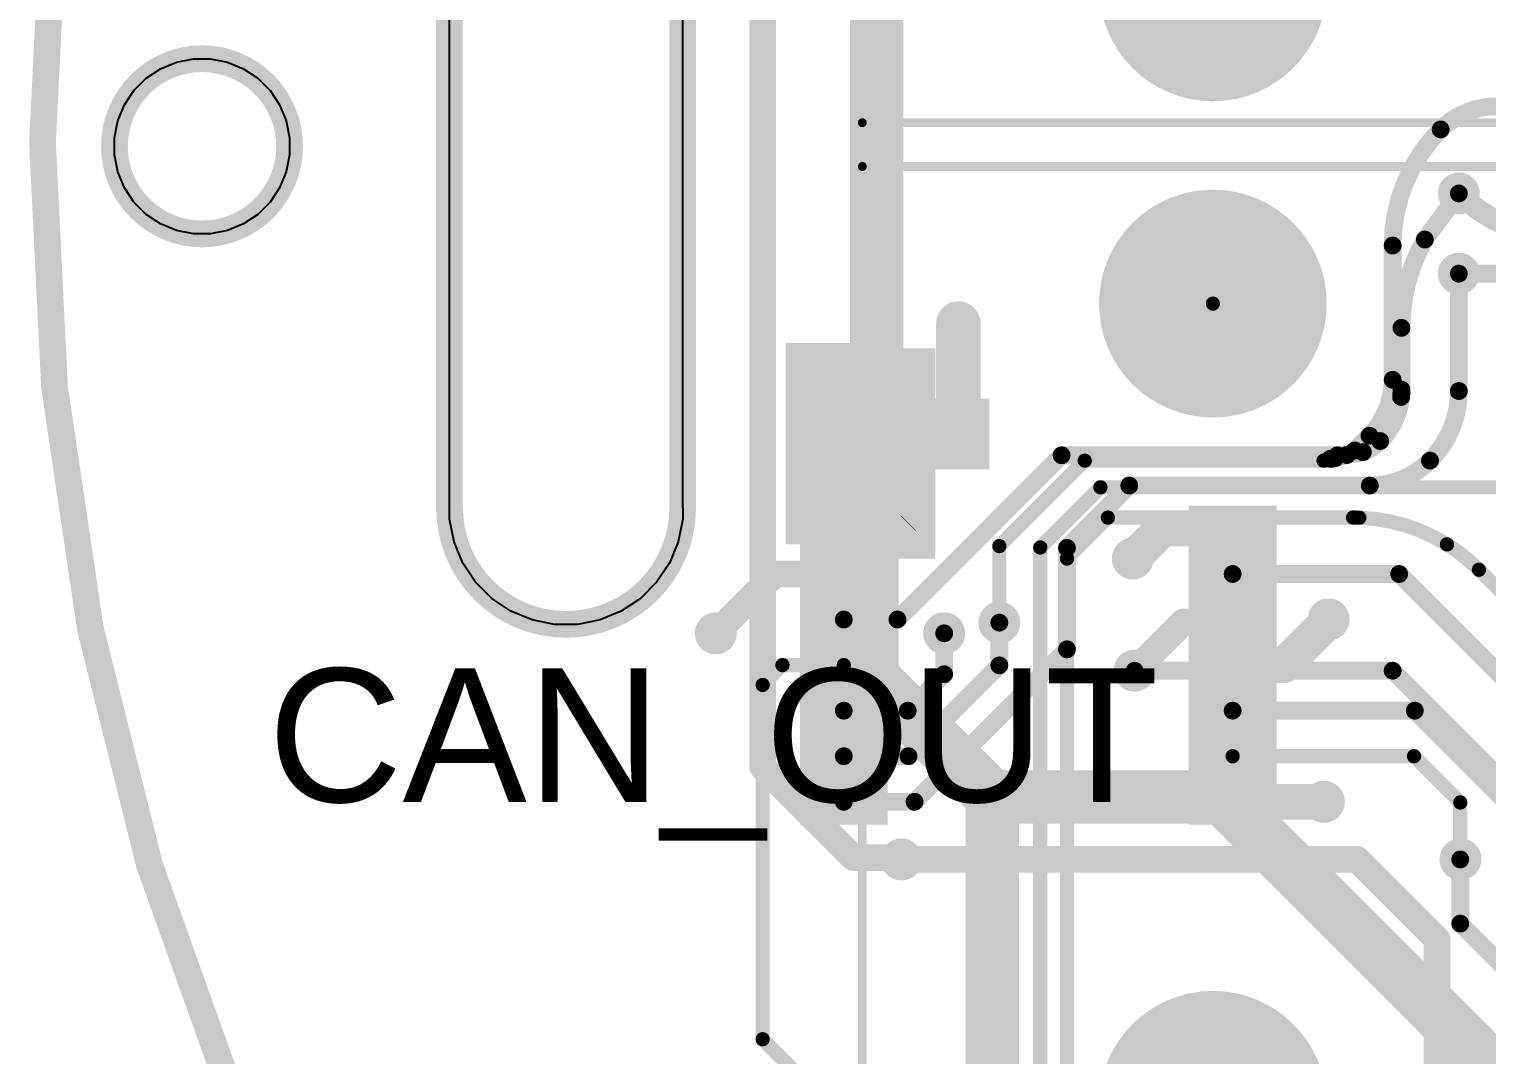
# Model space of a CAD drawing. Header units: millimetres. Extents: x -1.41 to 1.41, y -0.13 to 2.68.
# Drawn here: x -1.405 to -0.586, y 0.767 to 1.343 of the extents above; entities that cross this region are included whole.
import ezdxf

# ---------------------------------------------------------------- set-up
doc = ezdxf.new("R2010")
doc.units = ezdxf.units.MM
doc.header["$MEASUREMENT"] = 0
for name, color, linetype in [('BottomLayer', 5, 'Continuous'), ('BottomPaste', 16, 'Continuous'), ('BottomSolder', 6, 'Continuous'), ('Mechanical2', 216, 'Continuous'), ('MultiLayer', 9, 'Continuous'), ('PadHoleLayer', 156, 'Continuous'), ('TopLayer', 1, 'Continuous'), ('TopOverlay', 2, 'Continuous'), ('TopSolder', 216, 'Continuous'), ('ViaHoleLayer', 16, 'Continuous')]:
    doc.layers.add(name, color=color, linetype=linetype)
doc.styles.add('Arial', font='', dxfattribs={"height": 0.2})
doc.styles.get('Arial').set_extended_font_data('Arial')

# ---------------------------------------------------------------- blocks, each defined once
blk = doc.blocks.new('SN74LVTH125PWR_B_4')
at = {"layer": 'BottomLayer'}
for points in [[(-0.1299212, 0.08562985), (-0.0885826, 0.08562985), (-0.0885826, 0.06791335), (-0.1299212, 0.06791335)], [(0.0885827, 0.08562985), (0.1299213, 0.08562985), (0.1299213, 0.06791335), (0.0885827, 0.06791335)], [(-0.1299212, 0.06003935), (-0.0885826, 0.06003935), (-0.0885826, 0.04232285), (-0.1299212, 0.04232285)], [(0.0885827, 0.06003925), (0.1299213, 0.06003925), (0.1299213, 0.04232275), (0.0885827, 0.04232275)], [(-0.1299212, 0.03444875), (-0.0885826, 0.03444875), (-0.0885826, 0.01673225), (-0.1299212, 0.01673225)], [(0.0885827, 0.03444875), (0.1299213, 0.03444875), (0.1299213, 0.01673225), (0.0885827, 0.01673225)], [(-0.1299212, 0.00885825), (-0.0885826, 0.00885825), (-0.0885826, -0.00885825), (-0.1299212, -0.00885825)], [(0.0885827, 0.00885815), (0.1299213, 0.00885815), (0.1299213, -0.00885835), (0.0885827, -0.00885835)], [(-0.1299212, -0.01673235), (-0.0885826, -0.01673235), (-0.0885826, -0.03444885), (-0.1299212, -0.03444885)], [(0.0885827, -0.01673235), (0.1299213, -0.01673235), (0.1299213, -0.03444885), (0.0885827, -0.03444885)], [(-0.1299212, -0.04232285), (-0.0885826, -0.04232285), (-0.0885826, -0.06003935), (-0.1299212, -0.06003935)], [(0.0885827, -0.04232295), (0.1299213, -0.04232295), (0.1299213, -0.06003945), (0.0885827, -0.06003945)], [(-0.1299212, -0.06791345), (-0.0885826, -0.06791345), (-0.0885826, -0.08562995), (-0.1299212, -0.08562995)], [(0.0885827, -0.06791345), (0.1299213, -0.06791345), (0.1299213, -0.08562995), (0.0885827, -0.08562995)]]:
    blk.add_hatch(color=5, dxfattribs=at).paths.add_polyline_path(points)
at = {"layer": 'BottomPaste'}
for points in [[(-0.1299212, 0.08562985), (-0.0885826, 0.08562985), (-0.0885826, 0.06791335), (-0.1299212, 0.06791335)], [(0.0885827, 0.08562985), (0.1299213, 0.08562985), (0.1299213, 0.06791335), (0.0885827, 0.06791335)], [(-0.1299212, 0.06003935), (-0.0885826, 0.06003935), (-0.0885826, 0.04232285), (-0.1299212, 0.04232285)], [(0.0885827, 0.06003925), (0.1299213, 0.06003925), (0.1299213, 0.04232275), (0.0885827, 0.04232275)], [(-0.1299212, 0.03444875), (-0.0885826, 0.03444875), (-0.0885826, 0.01673225), (-0.1299212, 0.01673225)], [(0.0885827, 0.03444875), (0.1299213, 0.03444875), (0.1299213, 0.01673225), (0.0885827, 0.01673225)], [(-0.1299212, 0.00885825), (-0.0885826, 0.00885825), (-0.0885826, -0.00885825), (-0.1299212, -0.00885825)], [(0.0885827, 0.00885815), (0.1299213, 0.00885815), (0.1299213, -0.00885835), (0.0885827, -0.00885835)], [(-0.1299212, -0.01673235), (-0.0885826, -0.01673235), (-0.0885826, -0.03444885), (-0.1299212, -0.03444885)], [(0.0885827, -0.01673235), (0.1299213, -0.01673235), (0.1299213, -0.03444885), (0.0885827, -0.03444885)], [(-0.1299212, -0.04232285), (-0.0885826, -0.04232285), (-0.0885826, -0.06003935), (-0.1299212, -0.06003935)], [(0.0885827, -0.04232295), (0.1299213, -0.04232295), (0.1299213, -0.06003945), (0.0885827, -0.06003945)], [(-0.1299212, -0.06791345), (-0.0885826, -0.06791345), (-0.0885826, -0.08562995), (-0.1299212, -0.08562995)], [(0.0885827, -0.06791345), (0.1299213, -0.06791345), (0.1299213, -0.08562995), (0.0885827, -0.08562995)]]:
    blk.add_hatch(color=16, dxfattribs=at).paths.add_polyline_path(points)
at = {"layer": 'BottomSolder'}
for points in [[(-0.1339212, 0.08962985), (-0.0845826, 0.08962985), (-0.0845826, 0.06391335), (-0.1339212, 0.06391335)], [(0.0845827, 0.08962985), (0.1339213, 0.08962985), (0.1339213, 0.06391335), (0.0845827, 0.06391335)], [(-0.1339212, 0.06403935), (-0.0845826, 0.06403935), (-0.0845826, 0.03832285), (-0.1339212, 0.03832285)], [(0.0845827, 0.06403925), (0.1339213, 0.06403925), (0.1339213, 0.03832275), (0.0845827, 0.03832275)], [(-0.1339212, 0.03844875), (-0.0845826, 0.03844875), (-0.0845826, 0.01273225), (-0.1339212, 0.01273225)], [(0.0845827, 0.03844875), (0.1339213, 0.03844875), (0.1339213, 0.01273225), (0.0845827, 0.01273225)], [(-0.1339212, 0.01285825), (-0.0845826, 0.01285825), (-0.0845826, -0.01285825), (-0.1339212, -0.01285825)], [(0.0845827, 0.01285815), (0.1339213, 0.01285815), (0.1339213, -0.01285835), (0.0845827, -0.01285835)], [(-0.1339212, -0.01273235), (-0.0845826, -0.01273235), (-0.0845826, -0.03844885), (-0.1339212, -0.03844885)], [(0.0845827, -0.01273235), (0.1339213, -0.01273235), (0.1339213, -0.03844885), (0.0845827, -0.03844885)], [(-0.1339212, -0.03832285), (-0.0845826, -0.03832285), (-0.0845826, -0.06403935), (-0.1339212, -0.06403935)], [(0.0845827, -0.03832295), (0.1339213, -0.03832295), (0.1339213, -0.06403945), (0.0845827, -0.06403945)], [(-0.1339212, -0.06391345), (-0.0845826, -0.06391345), (-0.0845826, -0.08962995), (-0.1339212, -0.08962995)], [(0.0845827, -0.06391345), (0.1339213, -0.06391345), (0.1339213, -0.08962995), (0.0845827, -0.08962995)]]:
    blk.add_hatch(color=6, dxfattribs=at).paths.add_polyline_path(points)
blk = doc.blocks.new('0855115001_42')
at = {"layer": 'BottomSolder'}
h = blk.add_hatch(color=6, dxfattribs=at)
edge = h.paths.add_edge_path()
edge.add_arc((-0.225, -0.175), 0.004, 0, 360)
at = {"layer": 'PadHoleLayer'}
h = blk.add_hatch(color=156, dxfattribs=at)
edge = h.paths.add_edge_path()
edge.add_arc((-0.225, -0.175), 0.0639764, 0, 360)
h = blk.add_hatch(color=156, dxfattribs=at)
edge = h.paths.add_edge_path()
edge.add_arc((0.225, -0.175), 0.0639764, 0, 360)
at = {"layer": 'TopSolder'}
h = blk.add_hatch(color=216, dxfattribs=at)
edge = h.paths.add_edge_path()
edge.add_arc((-0.225, -0.175), 0.004, 0, 360)
at = {"layer": 'TopOverlay', "const_width": 0.005}
for points in [[(-0.302, -0.372), (-0.302, 0.225)], [(0.301, -0.372), (-0.302, -0.372)]]:
    blk.add_lwpolyline(points, dxfattribs=at)
at = {"layer": 'TopOverlay', "const_width": 0.0025}
blk.add_lwpolyline([(-0.30325, -0.372, 1), (-0.30075, -0.372, 1)], format="xyb", close=True, dxfattribs=at)
blk.add_lwpolyline([(-0.30325, -0.372, 1), (-0.30075, -0.372, 1)], format="xyb", close=True, dxfattribs=at)
blk = doc.blocks.new('0855115001_43')
at = {"layer": 'PadHoleLayer'}
h = blk.add_hatch(color=156, dxfattribs=at)
edge = h.paths.add_edge_path()
edge.add_arc((0.225, -0.175), 0.0639764, 0, 360)
at = {"layer": 'TopOverlay', "const_width": 0.005}
for points in [[(0.301, -0.372), (0.301, 0.225)], [(0.301, -0.372), (-0.302, -0.372)]]:
    blk.add_lwpolyline(points, dxfattribs=at)
at = {"layer": 'TopOverlay', "const_width": 0.0025}
blk.add_lwpolyline([(0.29975, -0.372, 1), (0.30225, -0.372, 1)], format="xyb", close=True, dxfattribs=at)
blk.add_lwpolyline([(0.29975, -0.372, 1), (0.30225, -0.372, 1)], format="xyb", close=True, dxfattribs=at)
blk = doc.blocks.new('CAP_0603_B_72')
at = {"layer": 'BottomLayer'}
for points in [[(-0.045, -0.0175), (-0.045, 0.0175), (-0.015, 0.0175), (-0.015, -0.0175)], [(0.015, -0.0175), (0.015, 0.0175), (0.045, 0.0175), (0.045, -0.0175)]]:
    blk.add_hatch(color=5, dxfattribs=at).paths.add_polyline_path(points)
at = {"layer": 'BottomPaste'}
for points in [[(-0.045, -0.0175), (-0.045, 0.0175), (-0.015, 0.0175), (-0.015, -0.0175)], [(0.015, -0.0175), (0.015, 0.0175), (0.045, 0.0175), (0.045, -0.0175)]]:
    blk.add_hatch(color=16, dxfattribs=at).paths.add_polyline_path(points)
at = {"layer": 'BottomSolder'}
for points in [[(-0.0473622, -0.0198622), (-0.0473622, 0.0198622), (-0.0126378, 0.0198622), (-0.0126378, -0.0198622)], [(0.0126378, -0.0198622), (0.0126378, 0.0198622), (0.0473622, 0.0198622), (0.0473622, -0.0198622)]]:
    blk.add_hatch(color=6, dxfattribs=at).paths.add_polyline_path(points)

msp = doc.modelspace()

# ---------------------------------------------------------------- hatches: boundary and pattern name
at = {"layer": 'BottomLayer'}
h = msp.add_hatch(color=5, dxfattribs=at)
edge = h.paths.add_edge_path()
edge.add_arc((-0.601811, 1.2510469), 0.011811, 0, 360)
h = msp.add_hatch(color=5, dxfattribs=at)
edge = h.paths.add_edge_path()
edge.add_arc((-0.601811, 1.206), 0.011811, 0, 360)
h = msp.add_hatch(color=5, dxfattribs=at)
edge = h.paths.add_edge_path()
edge.add_arc((-0.883, 1.178), 0.011811, 0, 360)
msp.add_hatch(color=5, dxfattribs=at).paths.add_polyline_path([(-0.9259999, 1.0540001), (-0.9259999, 1.1669999), (-0.9799999, 1.1669999), (-0.9799999, 1.0540001)])
h = msp.add_hatch(color=5, dxfattribs=at)
edge = h.paths.add_edge_path()
edge.add_arc((-0.953, 1.152), 0.011811, 0, 360)
h = msp.add_hatch(color=5, dxfattribs=at)
edge = h.paths.add_edge_path()
edge.add_arc((-0.911, 1.066), 0.011811, 0, 360)
h = msp.add_hatch(color=5, dxfattribs=at)
edge = h.paths.add_edge_path()
edge.add_arc((-0.785, 1.046), 0.011811, 0, 360)
h = msp.add_hatch(color=5, dxfattribs=at)
edge = h.paths.add_edge_path()
edge.add_arc((-1.019311, 1.004), 0.011811, 0, 360)
h = msp.add_hatch(color=5, dxfattribs=at)
edge = h.paths.add_edge_path()
edge.add_arc((-0.891, 1.004), 0.011811, 0, 360)
h = msp.add_hatch(color=5, dxfattribs=at)
edge = h.paths.add_edge_path()
edge.add_arc((-0.86, 1.01), 0.011811, 0, 360)
h = msp.add_hatch(color=5, dxfattribs=at)
edge = h.paths.add_edge_path()
edge.add_arc((-0.675, 1.011811), 0.011811, 0, 360)
h = msp.add_hatch(color=5, dxfattribs=at)
edge = h.paths.add_edge_path()
edge.add_arc((-0.784, 0.983), 0.011811, 0, 360)
h = msp.add_hatch(color=5, dxfattribs=at)
edge = h.paths.add_edge_path()
edge.add_arc((-0.864, 0.912), 0.011811, 0, 360)
h = msp.add_hatch(color=5, dxfattribs=at)
edge = h.paths.add_edge_path()
edge.add_arc((-0.796, 0.912), 0.011811, 0, 360)
h = msp.add_hatch(color=5, dxfattribs=at)
edge = h.paths.add_edge_path()
edge.add_arc((-0.6776217, 0.9093783), 0.011811, 0, 360)
h = msp.add_hatch(color=5, dxfattribs=at)
edge = h.paths.add_edge_path()
edge.add_arc((-0.915, 0.877), 0.011811, 0, 360)
h = msp.add_hatch(color=5, dxfattribs=at)
edge = h.paths.add_edge_path()
edge.add_arc((-0.6008953, 0.8771047), 0.011811, 0, 360)
at = {"layer": 'BottomSolder'}
h = msp.add_hatch(color=6, dxfattribs=at)
edge = h.paths.add_edge_path()
edge.add_arc((-0.601811, 1.2510469), 0.0059055, 0, 360)
h = msp.add_hatch(color=6, dxfattribs=at)
edge = h.paths.add_edge_path()
edge.add_arc((-0.601811, 1.206), 0.0059055, 0, 360)
h = msp.add_hatch(color=6, dxfattribs=at)
edge = h.paths.add_edge_path()
edge.add_arc((-0.883, 1.178), 0.0059055, 0, 360)
h = msp.add_hatch(color=6, dxfattribs=at)
edge = h.paths.add_edge_path()
edge.add_arc((-0.953, 1.152), 0.0059055, 0, 360)
h = msp.add_hatch(color=6, dxfattribs=at)
edge = h.paths.add_edge_path()
edge.add_arc((-0.911, 1.066), 0.0059055, 0, 360)
h = msp.add_hatch(color=6, dxfattribs=at)
edge = h.paths.add_edge_path()
edge.add_arc((-0.785, 1.046), 0.0059055, 0, 360)
h = msp.add_hatch(color=6, dxfattribs=at)
edge = h.paths.add_edge_path()
edge.add_arc((-0.86, 1.01), 0.0059055, 0, 360)
h = msp.add_hatch(color=6, dxfattribs=at)
edge = h.paths.add_edge_path()
edge.add_arc((-0.675, 1.011811), 0.0059055, 0, 360)
h = msp.add_hatch(color=6, dxfattribs=at)
edge = h.paths.add_edge_path()
edge.add_arc((-1.019311, 1.004), 0.0059055, 0, 360)
h = msp.add_hatch(color=6, dxfattribs=at)
edge = h.paths.add_edge_path()
edge.add_arc((-0.891, 1.004), 0.0059055, 0, 360)
h = msp.add_hatch(color=6, dxfattribs=at)
edge = h.paths.add_edge_path()
edge.add_arc((-0.784, 0.983), 0.0059055, 0, 360)
h = msp.add_hatch(color=6, dxfattribs=at)
edge = h.paths.add_edge_path()
edge.add_arc((-0.864, 0.912), 0.0059055, 0, 360)
h = msp.add_hatch(color=6, dxfattribs=at)
edge = h.paths.add_edge_path()
edge.add_arc((-0.796, 0.912), 0.0059055, 0, 360)
h = msp.add_hatch(color=6, dxfattribs=at)
edge = h.paths.add_edge_path()
edge.add_arc((-0.6776217, 0.9093783), 0.0059055, 0, 360)
h = msp.add_hatch(color=6, dxfattribs=at)
edge = h.paths.add_edge_path()
edge.add_arc((-0.915, 0.877), 0.0059055, 0, 360)
h = msp.add_hatch(color=6, dxfattribs=at)
edge = h.paths.add_edge_path()
edge.add_arc((-0.6008953, 0.8771047), 0.0059055, 0, 360)
at = {"layer": 'TopLayer'}
h = msp.add_hatch(color=1, dxfattribs=at)
edge = h.paths.add_edge_path()
edge.add_arc((-0.601811, 1.2510469), 0.011811, 0, 360)
h = msp.add_hatch(color=1, dxfattribs=at)
edge = h.paths.add_edge_path()
edge.add_arc((-0.601811, 1.206), 0.011811, 0, 360)
h = msp.add_hatch(color=1, dxfattribs=at)
edge = h.paths.add_edge_path()
edge.add_arc((-0.883, 1.178), 0.011811, 0, 360)
msp.add_hatch(color=1, dxfattribs=at).paths.add_polyline_path([(-0.967, 1.046), (-0.896, 1.046), (-0.896, 1.164), (-0.967, 1.164)])
h = msp.add_hatch(color=1, dxfattribs=at)
edge = h.paths.add_edge_path()
edge.add_arc((-0.953, 1.152), 0.011811, 0, 360)
h = msp.add_hatch(color=1, dxfattribs=at)
edge = h.paths.add_edge_path()
edge.add_arc((-0.911, 1.066), 0.011811, 0, 360)
h = msp.add_hatch(color=1, dxfattribs=at)
edge = h.paths.add_edge_path()
edge.add_arc((-0.785, 1.046), 0.011811, 0, 360)
h = msp.add_hatch(color=1, dxfattribs=at)
edge = h.paths.add_edge_path()
edge.add_arc((-1.019311, 1.004), 0.011811, 0, 360)
h = msp.add_hatch(color=1, dxfattribs=at)
edge = h.paths.add_edge_path()
edge.add_arc((-0.891, 1.004), 0.011811, 0, 360)
h = msp.add_hatch(color=1, dxfattribs=at)
edge = h.paths.add_edge_path()
edge.add_arc((-0.86, 1.01), 0.011811, 0, 360)
h = msp.add_hatch(color=1, dxfattribs=at)
edge = h.paths.add_edge_path()
edge.add_arc((-0.675, 1.011811), 0.011811, 0, 360)
h = msp.add_hatch(color=1, dxfattribs=at)
edge = h.paths.add_edge_path()
edge.add_arc((-0.784, 0.983), 0.011811, 0, 360)
h = msp.add_hatch(color=1, dxfattribs=at)
edge = h.paths.add_edge_path()
edge.add_arc((-0.864, 0.912), 0.011811, 0, 360)
h = msp.add_hatch(color=1, dxfattribs=at)
edge = h.paths.add_edge_path()
edge.add_arc((-0.796, 0.912), 0.011811, 0, 360)
h = msp.add_hatch(color=1, dxfattribs=at)
edge = h.paths.add_edge_path()
edge.add_arc((-0.6776217, 0.9093783), 0.011811, 0, 360)
h = msp.add_hatch(color=1, dxfattribs=at)
edge = h.paths.add_edge_path()
edge.add_arc((-0.915, 0.877), 0.011811, 0, 360)
h = msp.add_hatch(color=1, dxfattribs=at)
edge = h.paths.add_edge_path()
edge.add_arc((-0.6008953, 0.8771047), 0.011811, 0, 360)
at = {"layer": 'TopSolder'}
h = msp.add_hatch(color=216, dxfattribs=at)
edge = h.paths.add_edge_path()
edge.add_arc((-0.601811, 1.2510469), 0.0059055, 0, 360)
h = msp.add_hatch(color=216, dxfattribs=at)
edge = h.paths.add_edge_path()
edge.add_arc((-0.601811, 1.206), 0.0059055, 0, 360)
h = msp.add_hatch(color=216, dxfattribs=at)
edge = h.paths.add_edge_path()
edge.add_arc((-0.883, 1.178), 0.0059055, 0, 360)
h = msp.add_hatch(color=216, dxfattribs=at)
edge = h.paths.add_edge_path()
edge.add_arc((-0.953, 1.152), 0.0059055, 0, 360)
h = msp.add_hatch(color=216, dxfattribs=at)
edge = h.paths.add_edge_path()
edge.add_arc((-0.911, 1.066), 0.0059055, 0, 360)
h = msp.add_hatch(color=216, dxfattribs=at)
edge = h.paths.add_edge_path()
edge.add_arc((-0.785, 1.046), 0.0059055, 0, 360)
h = msp.add_hatch(color=216, dxfattribs=at)
edge = h.paths.add_edge_path()
edge.add_arc((-0.86, 1.01), 0.0059055, 0, 360)
h = msp.add_hatch(color=216, dxfattribs=at)
edge = h.paths.add_edge_path()
edge.add_arc((-0.675, 1.011811), 0.0059055, 0, 360)
h = msp.add_hatch(color=216, dxfattribs=at)
edge = h.paths.add_edge_path()
edge.add_arc((-1.019311, 1.004), 0.0059055, 0, 360)
h = msp.add_hatch(color=216, dxfattribs=at)
edge = h.paths.add_edge_path()
edge.add_arc((-0.891, 1.004), 0.0059055, 0, 360)
h = msp.add_hatch(color=216, dxfattribs=at)
edge = h.paths.add_edge_path()
edge.add_arc((-0.784, 0.983), 0.0059055, 0, 360)
h = msp.add_hatch(color=216, dxfattribs=at)
edge = h.paths.add_edge_path()
edge.add_arc((-0.864, 0.912), 0.0059055, 0, 360)
h = msp.add_hatch(color=216, dxfattribs=at)
edge = h.paths.add_edge_path()
edge.add_arc((-0.796, 0.912), 0.0059055, 0, 360)
h = msp.add_hatch(color=216, dxfattribs=at)
edge = h.paths.add_edge_path()
edge.add_arc((-0.6776217, 0.9093783), 0.0059055, 0, 360)
h = msp.add_hatch(color=216, dxfattribs=at)
edge = h.paths.add_edge_path()
edge.add_arc((-0.915, 0.877), 0.0059055, 0, 360)
h = msp.add_hatch(color=216, dxfattribs=at)
edge = h.paths.add_edge_path()
edge.add_arc((-0.6008953, 0.8771047), 0.0059055, 0, 360)
at = {"layer": 'ViaHoleLayer'}
h = msp.add_hatch(color=16, dxfattribs=at)
edge = h.paths.add_edge_path()
edge.add_arc((-0.601811, 1.2510469), 0.0059055, 0, 360)
h = msp.add_hatch(color=16, dxfattribs=at)
edge = h.paths.add_edge_path()
edge.add_arc((-0.601811, 1.206), 0.0059055, 0, 360)
h = msp.add_hatch(color=16, dxfattribs=at)
edge = h.paths.add_edge_path()
edge.add_arc((-0.883, 1.178), 0.0059055, 0, 360)
h = msp.add_hatch(color=16, dxfattribs=at)
edge = h.paths.add_edge_path()
edge.add_arc((-0.953, 1.152), 0.0059055, 0, 360)
h = msp.add_hatch(color=16, dxfattribs=at)
edge = h.paths.add_edge_path()
edge.add_arc((-0.911, 1.066), 0.0059055, 0, 360)
h = msp.add_hatch(color=16, dxfattribs=at)
edge = h.paths.add_edge_path()
edge.add_arc((-0.785, 1.046), 0.0059055, 0, 360)
h = msp.add_hatch(color=16, dxfattribs=at)
edge = h.paths.add_edge_path()
edge.add_arc((-0.86, 1.01), 0.0059055, 0, 360)
h = msp.add_hatch(color=16, dxfattribs=at)
edge = h.paths.add_edge_path()
edge.add_arc((-0.675, 1.011811), 0.0059055, 0, 360)
h = msp.add_hatch(color=16, dxfattribs=at)
edge = h.paths.add_edge_path()
edge.add_arc((-1.019311, 1.004), 0.0059055, 0, 360)
h = msp.add_hatch(color=16, dxfattribs=at)
edge = h.paths.add_edge_path()
edge.add_arc((-0.891, 1.004), 0.0059055, 0, 360)
h = msp.add_hatch(color=16, dxfattribs=at)
edge = h.paths.add_edge_path()
edge.add_arc((-0.784, 0.983), 0.0059055, 0, 360)
h = msp.add_hatch(color=16, dxfattribs=at)
edge = h.paths.add_edge_path()
edge.add_arc((-0.864, 0.912), 0.0059055, 0, 360)
h = msp.add_hatch(color=16, dxfattribs=at)
edge = h.paths.add_edge_path()
edge.add_arc((-0.796, 0.912), 0.0059055, 0, 360)
h = msp.add_hatch(color=16, dxfattribs=at)
edge = h.paths.add_edge_path()
edge.add_arc((-0.6776217, 0.9093783), 0.0059055, 0, 360)
h = msp.add_hatch(color=16, dxfattribs=at)
edge = h.paths.add_edge_path()
edge.add_arc((-0.915, 0.877), 0.0059055, 0, 360)
h = msp.add_hatch(color=16, dxfattribs=at)
edge = h.paths.add_edge_path()
edge.add_arc((-0.6008953, 0.8771047), 0.0059055, 0, 360)

# ---------------------------------------------------------------- linework, layer by layer
at = {"layer": 'BottomLayer'}
for points, const_width in [([(-0.6208978, 1.2251459), (-0.601811, 1.2510469)], 0.01), ([(-0.6208979, 1.2251458), (-0.6208978, 1.2251459)], 0.01), ([(-0.601811, 1.1400837), (-0.601811, 1.206)], 0.01), ([(-0.883, 1.116), (-0.883, 1.178)], 0.025), ([(-0.6340469, 1.1408573), (-0.6340469, 1.1755786)], 0.01), ([(-0.9172595, 1.0117405), (-0.825, 1.104)], 0.01), ([(-0.825, 1.104), (-0.67, 1.104)], 0.01), ([(-0.822, 1.052), (-0.787, 1.087)], 0.01), ([(-0.787, 1.087), (-0.651799, 1.087)], 0.01), ([(-0.9445436, 1.0657799), (-0.9112201, 1.0657799)], 0.022), ([(-0.9474019, 1.0629216), (-0.9445436, 1.0657799)], 0.012), ([(-0.9112201, 1.0657799), (-0.911, 1.066)], 0.012), ([(-0.785, 1.046), (-0.7680784, 1.0629216)], 0.02), ([(-0.7680784, 1.0629216), (-0.728898, 1.0629216)], 0.02), ([(-0.822, 0.995), (-0.822, 1.052)], 0.01), ([(-1.019311, 1.004), (-0.9859799, 1.0373311)], 0.015), ([(-0.9859799, 1.0373311), (-0.9474019, 1.0373311)], 0.015), ([(-0.728898, 1.037331), (-0.6353309, 1.037331)], 0.01), ([(-0.6353309, 1.037331), (-0.548, 0.9500001)], 0.01), ([(-0.9474019, 1.0117405), (-0.9172595, 1.0117405)], 0.01), ([(-0.784, 0.983), (-0.7566178, 1.0103822)], 0.015), ([(-0.7566178, 1.0103822), (-0.7420673, 1.0103822)], 0.015), ([(-0.7420673, 1.0103822), (-0.7414971, 1.0109524)], 0.015), ([(-0.7414971, 1.0109524), (-0.7310862, 1.0109524)], 0.015), ([(-0.6998501, 0.9861499), (-0.675, 1.011)], 0.02), ([(-0.675, 1.011), (-0.675, 1.011811)], 0.02), ([(-0.891, 0.981), (-0.891, 1.004)], 0.01), ([(-0.86, 0.986), (-0.86, 1.01)], 0.01), ([(-0.9076217, 0.9093783), (-0.822, 0.995)], 0.01), ([(-0.728898, 0.9861499), (-0.6998501, 0.9861499)], 0.02), ([(-0.993, 0.975), (-0.9818578, 0.9861422)], 0.008), ([(-0.9818578, 0.9861422), (-0.9474097, 0.9861422)], 0.008), ([(-0.9114406, 0.9605594), (-0.891, 0.981)], 0.01), ([(-0.9110311, 0.9349689), (-0.86, 0.986)], 0.01), ([(-0.993, 0.776), (-0.993, 0.975)], 0.008), ([(-0.9474019, 0.9605594), (-0.9114406, 0.9605594)], 0.01), ([(-0.728898, 0.9605594), (-0.6265594, 0.9605594)], 0.01), ([(-0.6265594, 0.9605594), (-0.569, 0.903)], 0.01), ([(-0.9474019, 0.9349689), (-0.9110311, 0.9349689)], 0.01), ([(-0.728898, 0.9349688), (-0.6269688, 0.9349688)], 0.008), ([(-0.6269688, 0.9349688), (-0.601, 0.909)], 0.008), ([(-0.864, 0.912), (-0.796, 0.912)], 0.03), ([(-0.728898, 0.9093783), (-0.6776217, 0.9093783)], 0.02), ([(-0.9474019, 0.9093783), (-0.9076217, 0.9093783)], 0.01), ([(-0.601, 0.8772094), (-0.601, 0.909)], 0.008), ([(-0.915, 0.877), (-0.659, 0.877)], 0.015), ([(-0.659, 0.877), (-0.614, 0.832)], 0.015), ([(-0.601, 0.8772094), (-0.6008953, 0.8771047)], 0.008), ([(-0.614, 0.688), (-0.614, 0.832)], 0.015), ([(-0.993, 0.776), (-0.8870829, 0.6700829)], 0.008)]:
    msp.add_lwpolyline(points, dxfattribs=dict(at, const_width=const_width))
for points, const_width in [([(-0.604311, 1.2510469, 1), (-0.599311, 1.2510469, 1)], 0.005), ([(-0.6233979, 1.2251458, 1), (-0.6183979, 1.2251458, 1)], 0.005), ([(-0.6233978, 1.2251459, 1), (-0.6183978, 1.2251459, 1)], 0.005), ([(-0.6233978, 1.2251459, 1), (-0.6183978, 1.2251459, 1)], 0.005), ([(-0.6233978, 1.2251459, 1), (-0.6183978, 1.2251459, 1)], 0.005), ([(-0.604311, 1.206, 1), (-0.599311, 1.206, 1)], 0.005), ([(-0.88925, 1.178, 1), (-0.87675, 1.178, 1)], 0.0125), ([(-0.6365469, 1.1755786, 1), (-0.6315469, 1.1755786, 1)], 0.005), ([(-0.6365469, 1.1755786, 1), (-0.6315469, 1.1755786, 1)], 0.005), ([(-0.6367546, 1.1367454, 1), (-0.6317546, 1.1367454, 1)], 0.005), ([(-0.6367546, 1.1367454, 1), (-0.6317546, 1.1367454, 1)], 0.005), ([(-0.6365469, 1.1408573, 1), (-0.6315469, 1.1408573, 1)], 0.005), ([(-0.6365469, 1.1408573, 1), (-0.6315469, 1.1408573, 1)], 0.005), ([(-0.604311, 1.1400837, 1), (-0.599311, 1.1400837, 1)], 0.005), ([(-0.604311, 1.1400837, 1), (-0.599311, 1.1400837, 1)], 0.005), ([(-0.88925, 1.116, 1), (-0.87675, 1.116, 1)], 0.0125), ([(-0.6485, 1.112, 1), (-0.6435, 1.112, 1)], 0.005), ([(-0.6485, 1.112, 1), (-0.6435, 1.112, 1)], 0.005), ([(-0.8275, 1.104, 1), (-0.8225, 1.104, 1)], 0.005), ([(-0.8275, 1.104, 1), (-0.8225, 1.104, 1)], 0.005), ([(-0.6725, 1.104, 1), (-0.6675, 1.104, 1)], 0.005), ([(-0.6725, 1.104, 1), (-0.6675, 1.104, 1)], 0.005), ([(-0.6582294, 1.1057368, 1), (-0.6532294, 1.1057368, 1)], 0.005), ([(-0.6582294, 1.1057368, 1), (-0.6532294, 1.1057368, 1)], 0.005), ([(-0.6205, 1.101, 1), (-0.6155, 1.101, 1)], 0.005), ([(-0.6205, 1.101, 1), (-0.6155, 1.101, 1)], 0.005), ([(-0.7895, 1.087, 1), (-0.7845, 1.087, 1)], 0.005), ([(-0.7895, 1.087, 1), (-0.7845, 1.087, 1)], 0.005), ([(-0.654299, 1.087, 1), (-0.649299, 1.087, 1)], 0.005), ([(-0.654299, 1.087, 1), (-0.649299, 1.087, 1)], 0.005), ([(-0.9500436, 1.0657799, 1), (-0.9390436, 1.0657799, 1)], 0.011), ([(-0.9167201, 1.0657799, 1), (-0.9057201, 1.0657799, 1)], 0.011), ([(-0.9504019, 1.0629216, 1), (-0.9444019, 1.0629216, 1)], 0.006), ([(-0.9475436, 1.0657799, 1), (-0.9415436, 1.0657799, 1)], 0.006), ([(-0.9142201, 1.0657799, 1), (-0.9082201, 1.0657799, 1)], 0.006), ([(-0.914, 1.066, 1), (-0.908, 1.066, 1)], 0.006), ([(-0.7730784, 1.0629216, 1), (-0.7630784, 1.0629216, 1)], 0.01), ([(-0.7730784, 1.0629216, 1), (-0.7630784, 1.0629216, 1)], 0.01), ([(-0.733898, 1.0629216, 1), (-0.723898, 1.0629216, 1)], 0.01), ([(-0.8245, 1.052, 1), (-0.8195, 1.052, 1)], 0.005), ([(-0.8245, 1.052, 1), (-0.8195, 1.052, 1)], 0.005), ([(-0.79, 1.046, 1), (-0.78, 1.046, 1)], 0.01), ([(-0.9897299, 1.0373311, 1), (-0.9822299, 1.0373311, 1)], 0.0075), ([(-0.9897299, 1.0373311, 1), (-0.9822299, 1.0373311, 1)], 0.0075), ([(-0.9511519, 1.0373311, 1), (-0.9436519, 1.0373311, 1)], 0.0075), ([(-0.731398, 1.037331, 1), (-0.726398, 1.037331, 1)], 0.005), ([(-0.6378309, 1.037331, 1), (-0.6328309, 1.037331, 1)], 0.005), ([(-0.6378309, 1.037331, 1), (-0.6328309, 1.037331, 1)], 0.005), ([(-0.9499019, 1.0117405, 1), (-0.9449019, 1.0117405, 1)], 0.005), ([(-0.9197595, 1.0117405, 1), (-0.9147595, 1.0117405, 1)], 0.005), ([(-0.9197595, 1.0117405, 1), (-0.9147595, 1.0117405, 1)], 0.005), ([(-0.7603678, 1.0103822, 1), (-0.7528678, 1.0103822, 1)], 0.0075), ([(-0.7603678, 1.0103822, 1), (-0.7528678, 1.0103822, 1)], 0.0075), ([(-0.7458173, 1.0103822, 1), (-0.7383173, 1.0103822, 1)], 0.0075), ([(-0.7458173, 1.0103822, 1), (-0.7383173, 1.0103822, 1)], 0.0075), ([(-0.7452471, 1.0109524, 1), (-0.7377471, 1.0109524, 1)], 0.0075), ([(-0.7452471, 1.0109524, 1), (-0.7377471, 1.0109524, 1)], 0.0075), ([(-0.7348362, 1.0109524, 1), (-0.7273362, 1.0109524, 1)], 0.0075), ([(-0.68, 1.011811, 1), (-0.67, 1.011811, 1)], 0.01), ([(-0.68, 1.011, 1), (-0.67, 1.011, 1)], 0.01), ([(-0.68, 1.011, 1), (-0.67, 1.011, 1)], 0.01), ([(-1.023061, 1.004, 1), (-1.015561, 1.004, 1)], 0.0075), ([(-0.8935, 1.004, 1), (-0.8885, 1.004, 1)], 0.005), ([(-0.8625, 1.01, 1), (-0.8575, 1.01, 1)], 0.005), ([(-0.8245, 0.995, 1), (-0.8195, 0.995, 1)], 0.005), ([(-0.8245, 0.995, 1), (-0.8195, 0.995, 1)], 0.005), ([(-0.733898, 0.9861499, 1), (-0.723898, 0.9861499, 1)], 0.01), ([(-0.7048501, 0.9861499, 1), (-0.6948501, 0.9861499, 1)], 0.01), ([(-0.7048501, 0.9861499, 1), (-0.6948501, 0.9861499, 1)], 0.01), ([(-0.9838578, 0.9861422, 1), (-0.9798578, 0.9861422, 1)], 0.004), ([(-0.9838578, 0.9861422, 1), (-0.9798578, 0.9861422, 1)], 0.004), ([(-0.9494097, 0.9861422, 1), (-0.9454097, 0.9861422, 1)], 0.004), ([(-0.8935, 0.981, 1), (-0.8885, 0.981, 1)], 0.005), ([(-0.8935, 0.981, 1), (-0.8885, 0.981, 1)], 0.005), ([(-0.8625, 0.986, 1), (-0.8575, 0.986, 1)], 0.005), ([(-0.8625, 0.986, 1), (-0.8575, 0.986, 1)], 0.005), ([(-0.78775, 0.983, 1), (-0.78025, 0.983, 1)], 0.0075), ([(-0.995, 0.975, 1), (-0.991, 0.975, 1)], 0.004), ([(-0.995, 0.975, 1), (-0.991, 0.975, 1)], 0.004), ([(-0.9499019, 0.9605594, 1), (-0.9449019, 0.9605594, 1)], 0.005), ([(-0.9139406, 0.9605594, 1), (-0.9089406, 0.9605594, 1)], 0.005), ([(-0.9139406, 0.9605594, 1), (-0.9089406, 0.9605594, 1)], 0.005), ([(-0.731398, 0.9605594, 1), (-0.726398, 0.9605594, 1)], 0.005), ([(-0.6290594, 0.9605594, 1), (-0.6240594, 0.9605594, 1)], 0.005), ([(-0.6290594, 0.9605594, 1), (-0.6240594, 0.9605594, 1)], 0.005), ([(-0.9499019, 0.9349689, 1), (-0.9449019, 0.9349689, 1)], 0.005), ([(-0.9135311, 0.9349689, 1), (-0.9085311, 0.9349689, 1)], 0.005), ([(-0.9135311, 0.9349689, 1), (-0.9085311, 0.9349689, 1)], 0.005), ([(-0.730898, 0.9349688, 1), (-0.726898, 0.9349688, 1)], 0.004), ([(-0.6289688, 0.9349688, 1), (-0.6249688, 0.9349688, 1)], 0.004), ([(-0.6289688, 0.9349688, 1), (-0.6249688, 0.9349688, 1)], 0.004), ([(-0.8715, 0.912, 1), (-0.8565, 0.912, 1)], 0.015), ([(-0.8035, 0.912, 1), (-0.7885, 0.912, 1)], 0.015), ([(-0.733898, 0.9093783, 1), (-0.723898, 0.9093783, 1)], 0.01), ([(-0.6826217, 0.9093783, 1), (-0.6726217, 0.9093783, 1)], 0.01), ([(-0.9499019, 0.9093783, 1), (-0.9449019, 0.9093783, 1)], 0.005), ([(-0.9101217, 0.9093783, 1), (-0.9051217, 0.9093783, 1)], 0.005), ([(-0.9101217, 0.9093783, 1), (-0.9051217, 0.9093783, 1)], 0.005), ([(-0.603, 0.909, 1), (-0.599, 0.909, 1)], 0.004), ([(-0.603, 0.909, 1), (-0.599, 0.909, 1)], 0.004), ([(-0.91875, 0.877, 1), (-0.91125, 0.877, 1)], 0.0075), ([(-0.66275, 0.877, 1), (-0.65525, 0.877, 1)], 0.0075), ([(-0.66275, 0.877, 1), (-0.65525, 0.877, 1)], 0.0075), ([(-0.603, 0.8772094, 1), (-0.599, 0.8772094, 1)], 0.004), ([(-0.603, 0.8772094, 1), (-0.599, 0.8772094, 1)], 0.004), ([(-0.6028953, 0.8771047, 1), (-0.5988953, 0.8771047, 1)], 0.004), ([(-0.61775, 0.832, 1), (-0.61025, 0.832, 1)], 0.0075), ([(-0.61775, 0.832, 1), (-0.61025, 0.832, 1)], 0.0075), ([(-0.995, 0.776, 1), (-0.991, 0.776, 1)], 0.004), ([(-0.995, 0.776, 1), (-0.991, 0.776, 1)], 0.004)]:
    msp.add_lwpolyline(points, format="xyb", close=True, dxfattribs=dict(at, const_width=const_width))
at = {"layer": 'BottomLayer', "const_width": 0.01}
for points in [[(-0.6340469, 1.1755786, -0.1303838090346314), (-0.6208978, 1.2251459)], [(-0.6342546, 1.1367454, -0.1728078126594283), (-0.646, 1.112)], [(-0.6340469, 1.1408573, -0.02523706564016078), (-0.6342546, 1.1367454)], [(-0.601811, 1.1400837, -0.198912367379658), (-0.618, 1.101)], [(-0.646, 1.112, -0.1071244828894211), (-0.6557294, 1.1057368)], [(-0.6557294, 1.1057368, -0.06062762950225813), (-0.67, 1.104)], [(-0.618, 1.101, -0.198912367379658), (-0.651799, 1.087)]]:
    msp.add_lwpolyline(points, format="xyb", dxfattribs=at)
at = {"layer": 'Mechanical2'}
for points, const_width in [([(1.3976378, 1.279528, 1), (-1.3976378, 1.279528, 1)], 0.015), ([(-1.2587874, 1.277528, 1), (-1.3572126, 1.277528, 1)], 0.015), ([(-1.4013878, 1.279528, 1), (-1.3938878, 1.279528, 1)], 0.0075), ([(-1.3609626, 1.277528, 1), (-1.3534626, 1.277528, 1)], 0.0075), ([(-1.2625374, 1.277528, 1), (-1.2550374, 1.277528, 1)], 0.0075), ([(-1.17275, 1.0745184, 1), (-1.16525, 1.0745184, 1)], 0.0075), ([(-1.1726782, 1.0745184, 1), (-1.1651782, 1.0745184, 1)], 0.0075), ([(-1.04175, 1.0745184, 1), (-1.03425, 1.0745184, 1)], 0.0075), ([(-1.0416782, 1.0745184, 1), (-1.0341782, 1.0745184, 1)], 0.0075)]:
    msp.add_lwpolyline(points, format="xyb", close=True, dxfattribs=dict(at, const_width=const_width))
at = {"layer": 'Mechanical2', "const_width": 0.015}
for points in [[(-1.169, 1.0745184), (-1.169, 1.4855196)], [(-1.038, 1.0745184), (-1.038, 1.485528)]]:
    msp.add_lwpolyline(points, dxfattribs=at)
msp.add_lwpolyline([(-1.0379282, 1.0745184, -0.9999999999999999), (-1.1689282, 1.0745184)], format="xyb", dxfattribs=at)
at = {"layer": 'MultiLayer'}
for p, q in [((-1.169, 1.0745184), (-1.169, 1.4855196)), ((-1.038, 1.485528), (-1.038, 1.0745184)), ((-1.3393713, 1.3157539), (-1.331311, 1.3211396)), ((-1.331311, 1.3211396), (-1.3223548, 1.3248493)), ((-1.3223548, 1.3248493), (-1.3128471, 1.3267406)), ((-1.3128471, 1.3267406), (-1.308, 1.3267406)), ((-1.308, 1.3267406), (-1.303153, 1.3267406)), ((-1.303153, 1.3267406), (-1.2936453, 1.3248493)), ((-1.2936453, 1.3248493), (-1.2846891, 1.3211396)), ((-1.2846891, 1.3211396), (-1.2766288, 1.3157539)), ((-1.346226, 1.3088992), (-1.3393713, 1.3157539)), ((-1.2766288, 1.3157539), (-1.2697741, 1.3088992)), ((-1.3516117, 1.3008389), (-1.346226, 1.3088992)), ((-1.2697741, 1.3088992), (-1.2643884, 1.3008389)), ((-1.3553214, 1.2918827), (-1.3516117, 1.3008389)), ((-1.2643884, 1.3008389), (-1.2606787, 1.2918827)), ((-1.3572126, 1.282375), (-1.3553214, 1.2918827)), ((-1.2606787, 1.2918827), (-1.2587874, 1.282375)), ((-1.3572126, 1.277528), (-1.3572126, 1.282375)), ((-1.2587874, 1.282375), (-1.2587874, 1.277528)), ((-1.3572126, 1.2726809), (-1.3572126, 1.277528)), ((-1.3553214, 1.2631732), (-1.3572126, 1.2726809)), ((-1.2587874, 1.2726809), (-1.2606787, 1.2631732)), ((-1.2587874, 1.277528), (-1.2587874, 1.2726809)), ((-1.3516117, 1.254217), (-1.3553214, 1.2631732)), ((-1.2606787, 1.2631732), (-1.2643884, 1.254217)), ((-1.346226, 1.2461567), (-1.3516117, 1.254217)), ((-1.2643884, 1.254217), (-1.2697741, 1.2461567)), ((-1.3393713, 1.239302), (-1.346226, 1.2461567)), ((-1.2697741, 1.2461567), (-1.2766288, 1.239302)), ((-1.331311, 1.2339163), (-1.3393713, 1.239302)), ((-1.2766288, 1.239302), (-1.2846891, 1.2339163)), ((-1.3223548, 1.2302066), (-1.331311, 1.2339163)), ((-1.3128471, 1.2283154), (-1.3223548, 1.2302066)), ((-1.2936453, 1.2302066), (-1.303153, 1.2283154)), ((-1.2846891, 1.2339163), (-1.2936453, 1.2302066)), ((-1.308, 1.2283154), (-1.3128471, 1.2283154)), ((-1.308, 1.2283154), (-1.308, 1.2283154)), ((-1.303153, 1.2283154), (-1.308, 1.2283154)), ((-1.1689282, 1.0745184), (-1.169, 1.0745184)), ((-1.1689282, 1.0680672), (-1.1689282, 1.0745184)), ((-1.038, 1.0745184), (-1.0379282, 1.0745184)), ((-1.0379282, 1.0745184), (-1.0379282, 1.0680672)), ((-1.1664111, 1.0554127), (-1.1689282, 1.0680672)), ((-1.0379282, 1.0680672), (-1.0404454, 1.0554127)), ((-1.1614736, 1.0434925), (-1.1664111, 1.0554127)), ((-1.0404454, 1.0554127), (-1.0453829, 1.0434925)), ((-1.1543054, 1.0327645), (-1.1614736, 1.0434925)), ((-1.0453829, 1.0434925), (-1.0525511, 1.0327645)), ((-1.1451821, 1.0236412), (-1.1543054, 1.0327645)), ((-1.0525511, 1.0327645), (-1.0616744, 1.0236412)), ((-1.1344541, 1.016473), (-1.1451821, 1.0236412)), ((-1.1225339, 1.0115355), (-1.1344541, 1.016473)), ((-1.0724024, 1.016473), (-1.0843226, 1.0115355)), ((-1.0616744, 1.0236412), (-1.0724024, 1.016473)), ((-1.1098794, 1.0090184), (-1.1225339, 1.0115355)), ((-1.0969771, 1.0090184), (-1.1098794, 1.0090184)), ((-1.0843226, 1.0115355), (-1.0969771, 1.0090184))]:
    msp.add_line(p, q, dxfattribs=at)
at = {"layer": 'TopLayer'}
for points, const_width in [([(-0.993, 0.9290001), (-0.993, 1.691)], 0.015), ([(-0.929, 1.129), (-0.929, 1.391)], 0.03), ([(-0.639, 1.1463848), (-0.639, 1.2218162)], 0.01), ([(-0.601811, 1.206), (-0.4754214, 1.206)], 0.01), ([(-0.9315, 0.9795), (-0.9315, 1.105)], 0.03), ([(-0.660299, 1.106701), (-0.652, 1.115)], 0.01), ([(-0.6740224, 1.1019875), (-0.674, 1.102)], 0.008), ([(-0.6714159, 1.1023396), (-0.6647842, 1.1041135)], 0.01), ([(-0.86, 1.053), (-0.812, 1.101)], 0.008), ([(-0.812, 1.101), (-0.6778166, 1.101)], 0.008), ([(-0.837, 1.0522132), (-0.8032132, 1.086)], 0.008), ([(-0.8032132, 1.086), (-0.544, 1.086)], 0.008), ([(-0.822, 1.046), (-0.799, 1.069)], 0.008), ([(-0.799, 1.069), (-0.6612324, 1.069)], 0.008), ([(-0.86, 1.01), (-0.86, 1.053)], 0.008), ([(-0.837, 0.5640001), (-0.837, 1.0522132)], 0.008), ([(-0.822, 0.5720001), (-0.822, 1.046)], 0.008), ([(-0.5905217, 1.0397107), (-0.49, 0.939189)], 0.008), ([(-0.9315, 0.9795), (-0.864, 0.912)], 0.03), ([(-0.784, 0.983), (-0.639, 0.983)], 0.01), ([(-0.639, 0.983), (-0.571, 0.915)], 0.01), ([(-0.993, 0.9290001), (-0.9419999, 0.878)], 0.015), ([(-0.864, 0.56), (-0.864, 0.912)], 0.03), ([(-0.796, 0.912), (-0.735, 0.912)], 0.03), ([(-0.735, 0.912), (-0.5695, 0.7465)], 0.03), ([(-0.9419999, 0.878), (-0.916, 0.878)], 0.015), ([(-0.601, 0.8409585), (-0.601, 0.877)], 0.01), ([(-0.601, 0.877), (-0.6008953, 0.8771047)], 0.008), ([(-0.601, 0.8409585), (-0.5335415, 0.7735)], 0.01)]:
    msp.add_lwpolyline(points, dxfattribs=dict(at, const_width=const_width))
for points, const_width in [([(-0.612, 1.287, -0.198912367379658), (-0.5806153, 1.3)], 0.01), ([(-0.639, 1.2218162, -0.198912367379658), (-0.612, 1.287)], 0.01), ([(-0.5402304, 1.226, -0.198912367379658), (-0.603, 1.252)], 0.012), ([(-0.639, 1.1463848, -0.198912367379658), (-0.652, 1.115)], 0.01), ([(-0.6740224, 1.1019875, -0.1244091220674347), (-0.6778166, 1.101)], 0.008), ([(-0.6714159, 1.1023396, -0.0654348972679172), (-0.674, 1.102)], 0.01), ([(-0.660299, 1.106701, -0.131692337325446), (-0.6647842, 1.1041135)], 0.01), ([(-0.6612324, 1.069, -0.008758784710047419), (-0.6577297, 1.0689386)], 0.008), ([(-0.6577297, 1.0689386, -0.1308957152465617), (-0.6084822, 1.0539554)], 0.008), ([(-0.6084822, 1.0539554, -0.05749848730007453), (-0.5905217, 1.0397107)], 0.008)]:
    msp.add_lwpolyline(points, format="xyb", dxfattribs=dict(at, const_width=const_width))
for points, const_width in [([(-0.6145, 1.287, 1), (-0.6095, 1.287, 1)], 0.005), ([(-0.6145, 1.287, 1), (-0.6095, 1.287, 1)], 0.005), ([(-0.606, 1.252, 1), (-0.6, 1.252, 1)], 0.006), ([(-0.6415, 1.2218162, 1), (-0.6365, 1.2218162, 1)], 0.005), ([(-0.6415, 1.2218162, 1), (-0.6365, 1.2218162, 1)], 0.005), ([(-0.604311, 1.206, 1), (-0.599311, 1.206, 1)], 0.005), ([(-0.6415, 1.1463848, 1), (-0.6365, 1.1463848, 1)], 0.005), ([(-0.6415, 1.1463848, 1), (-0.6365, 1.1463848, 1)], 0.005), ([(-0.9365, 1.129, 1), (-0.9215, 1.129, 1)], 0.015), ([(-0.939, 1.105, 1), (-0.924, 1.105, 1)], 0.015), ([(-0.6545, 1.115, 1), (-0.6495, 1.115, 1)], 0.005), ([(-0.6545, 1.115, 1), (-0.6495, 1.115, 1)], 0.005), ([(-0.6765, 1.102, 1), (-0.6715, 1.102, 1)], 0.005), ([(-0.6760224, 1.1019875, 1), (-0.6720224, 1.1019875, 1)], 0.004), ([(-0.6760224, 1.1019875, 1), (-0.6720224, 1.1019875, 1)], 0.004), ([(-0.676, 1.102, 1), (-0.672, 1.102, 1)], 0.004), ([(-0.6739159, 1.1023396, 1), (-0.6689159, 1.1023396, 1)], 0.005), ([(-0.6739159, 1.1023396, 1), (-0.6689159, 1.1023396, 1)], 0.005), ([(-0.6672842, 1.1041135, 1), (-0.6622842, 1.1041135, 1)], 0.005), ([(-0.6672842, 1.1041135, 1), (-0.6622842, 1.1041135, 1)], 0.005), ([(-0.662799, 1.106701, 1), (-0.657799, 1.106701, 1)], 0.005), ([(-0.662799, 1.106701, 1), (-0.657799, 1.106701, 1)], 0.005), ([(-0.814, 1.101, 1), (-0.81, 1.101, 1)], 0.004), ([(-0.814, 1.101, 1), (-0.81, 1.101, 1)], 0.004), ([(-0.6798166, 1.101, 1), (-0.6758166, 1.101, 1)], 0.004), ([(-0.6798166, 1.101, 1), (-0.6758166, 1.101, 1)], 0.004), ([(-0.8052132, 1.086, 1), (-0.8012132, 1.086, 1)], 0.004), ([(-0.8052132, 1.086, 1), (-0.8012132, 1.086, 1)], 0.004), ([(-0.801, 1.069, 1), (-0.797, 1.069, 1)], 0.004), ([(-0.801, 1.069, 1), (-0.797, 1.069, 1)], 0.004), ([(-0.6632324, 1.069, 1), (-0.6592324, 1.069, 1)], 0.004), ([(-0.6632324, 1.069, 1), (-0.6592324, 1.069, 1)], 0.004), ([(-0.6597297, 1.0689386, 1), (-0.6557297, 1.0689386, 1)], 0.004), ([(-0.6597297, 1.0689386, 1), (-0.6557297, 1.0689386, 1)], 0.004), ([(-0.862, 1.053, 1), (-0.858, 1.053, 1)], 0.004), ([(-0.862, 1.053, 1), (-0.858, 1.053, 1)], 0.004), ([(-0.6104822, 1.0539554, 1), (-0.6064822, 1.0539554, 1)], 0.004), ([(-0.6104822, 1.0539554, 1), (-0.6064822, 1.0539554, 1)], 0.004), ([(-0.839, 1.0522132, 1), (-0.835, 1.0522132, 1)], 0.004), ([(-0.839, 1.0522132, 1), (-0.835, 1.0522132, 1)], 0.004), ([(-0.824, 1.046, 1), (-0.82, 1.046, 1)], 0.004), ([(-0.824, 1.046, 1), (-0.82, 1.046, 1)], 0.004), ([(-0.5925217, 1.0397107, 1), (-0.5885217, 1.0397107, 1)], 0.004), ([(-0.5925217, 1.0397107, 1), (-0.5885217, 1.0397107, 1)], 0.004), ([(-0.862, 1.01, 1), (-0.858, 1.01, 1)], 0.004), ([(-0.939, 0.9795, 1), (-0.924, 0.9795, 1)], 0.015), ([(-0.939, 0.9795, 1), (-0.924, 0.9795, 1)], 0.015), ([(-0.7865, 0.983, 1), (-0.7815, 0.983, 1)], 0.005), ([(-0.6415, 0.983, 1), (-0.6365, 0.983, 1)], 0.005), ([(-0.6415, 0.983, 1), (-0.6365, 0.983, 1)], 0.005), ([(-0.99675, 0.9290001, 1), (-0.98925, 0.9290001, 1)], 0.0075), ([(-0.99675, 0.9290001, 1), (-0.98925, 0.9290001, 1)], 0.0075), ([(-0.8715, 0.912, 1), (-0.8565, 0.912, 1)], 0.015), ([(-0.8715, 0.912, 1), (-0.8565, 0.912, 1)], 0.015), ([(-0.8035, 0.912, 1), (-0.7885, 0.912, 1)], 0.015), ([(-0.7425, 0.912, 1), (-0.7275, 0.912, 1)], 0.015), ([(-0.7425, 0.912, 1), (-0.7275, 0.912, 1)], 0.015), ([(-0.9457499, 0.878, 1), (-0.9382499, 0.878, 1)], 0.0075), ([(-0.9457499, 0.878, 1), (-0.9382499, 0.878, 1)], 0.0075), ([(-0.91975, 0.878, 1), (-0.91225, 0.878, 1)], 0.0075), ([(-0.6035, 0.877, 1), (-0.5985, 0.877, 1)], 0.005), ([(-0.603, 0.877, 1), (-0.599, 0.877, 1)], 0.004), ([(-0.6028953, 0.8771047, 1), (-0.5988953, 0.8771047, 1)], 0.004), ([(-0.6035, 0.8409585, 1), (-0.5985, 0.8409585, 1)], 0.005), ([(-0.6035, 0.8409585, 1), (-0.5985, 0.8409585, 1)], 0.005)]:
    msp.add_lwpolyline(points, format="xyb", close=True, dxfattribs=dict(at, const_width=const_width))

# ---------------------------------------------------------------- block references
for name, p, rotation in [('0855115001_43', (-0.565, 1.5918031), 270), ('0855115001_42', (-0.565, 0.964189), 270), ('SN74LVTH125PWR_B_4', (-0.8381499, 0.9861499), 180)]:
    msp.add_blockref(name, p, dxfattribs=dict(rotation=rotation))
msp.add_blockref('CAP_0603_B_72', (-0.913, 1.116))

# ---------------------------------------------------------------- texts
at = {"layer": 'TopOverlay', "style": 'Arial'}
msp.add_text('CAN_OUT', height=0.075, rotation=360, dxfattribs=at).set_placement((-1.271, 0.9092492))

doc.saveas('drawing.dxf')
